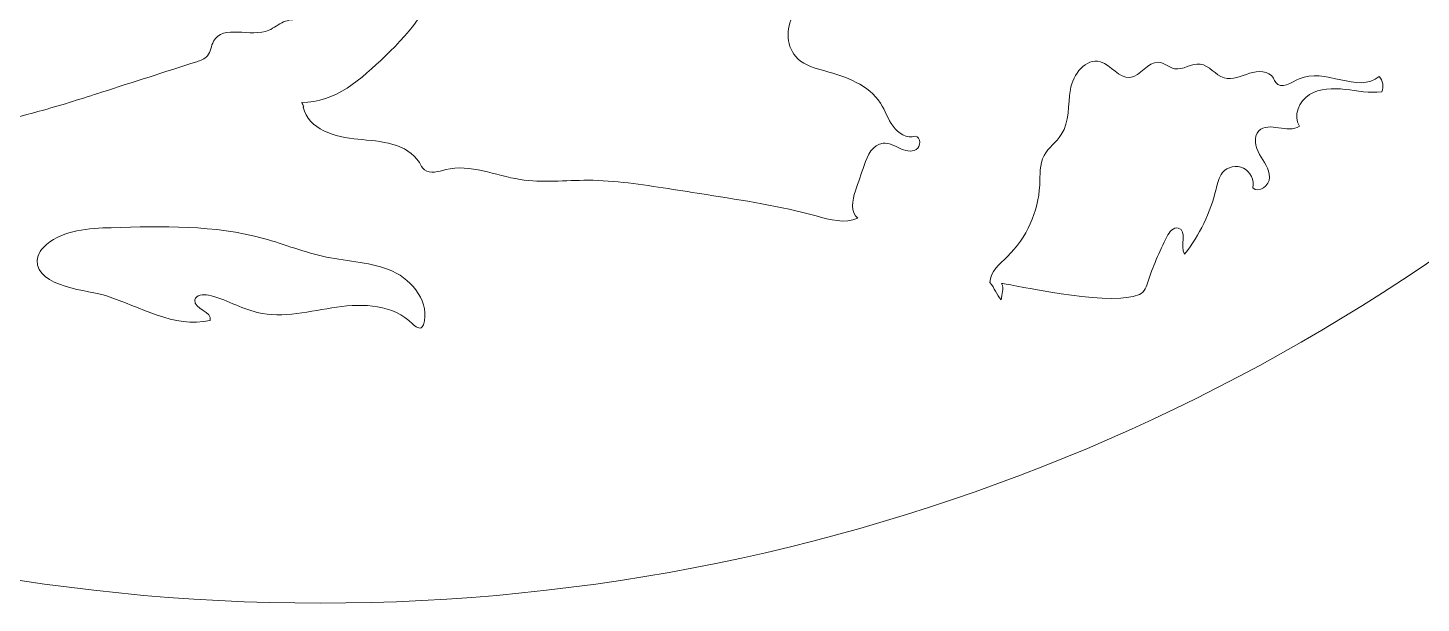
# Model space of a CAD drawing. Header units: millimetres. Extents: x 270 to 572, y -98 to 204.
# Drawn here: x 399 to 505.7, y -97.6 to -53.5 of the extents above; entities that cross this region are included whole.
import ezdxf

# ---------------------------------------------------------------- set-up
doc = ezdxf.new("R2010")
doc.units = ezdxf.units.MM
doc.header["$MEASUREMENT"] = 0
doc.layers.add('layer 1', color=7, linetype='Continuous')

msp = doc.modelspace()

# ---------------------------------------------------------------- linework, layer by layer
at = {"layer": 'layer 1', "color": 30, "lineweight": 20}
msp.add_ellipse((421.3666, 53.4208), major_axis=(0, 151.0001), ratio=0.99999934, dxfattribs=at)
at = {"layer": 'layer 1', "color": 250, "lineweight": 9}
for points, knots in [([(377.1445, -64.9034), (375.5852, -65.2386), (374.5974, -65.108), (373.5743, -63.9156), (373.5743, -63.9156), (372.5513, -62.7268), (371.6905, -62.4657), (370.3641, -61.6579), (370.3641, -61.6579), (369.7785, -61.298), (369.341, -60.7442), (368.8189, -60.2961), (368.8189, -60.2961), (367.7253, -59.3577), (366.3036, -58.9168), (365.083, -58.1548), (365.083, -58.1548), (363.7707, -57.3293), (362.7264, -56.1439), (361.6998, -54.9762), (361.6998, -54.9762), (359.9748, -53.0113), (358.2462, -51.0428), (356.5211, -49.0778), (356.5211, -49.0778), (359.7525, -46.6331), (364.4445, -48.4146), (368.3709, -47.4092), (368.3709, -47.4092), (370.1418, -46.9541), (371.7681, -45.9169), (373.592, -45.7617), (373.592, -45.7617), (374.5833, -45.677), (375.5817, -45.864), (376.5765, -45.8322), (376.5765, -45.8322), (378.5379, -45.7758), (380.3688, -44.9044), (382.2809, -44.4635), (382.2809, -44.4635), (384.5246, -43.9449), (386.8635, -44.026), (389.146, -43.7156), (389.146, -43.7156), (393.0406, -43.1864), (396.7589, -41.5284), (400.6888, -41.3943), (400.6888, -41.3943), (401.3203, -41.3731), (402.1882, -41.6483), (402.0858, -42.2727), (402.0858, -42.2727), (407.0882, -39.962), (412.6621, -38.9178), (418.1584, -39.2565), (418.1584, -39.2565), (418.9663, -40.3924), (420.0775, -41.2708), (421.1711, -42.1316), (421.1711, -42.1316), (421.4886, -42.3856), (421.8097, -42.6361), (422.1307, -42.8901), (422.1307, -42.8901), (422.9138, -43.511), (423.7217, -44.1424), (424.6636, -44.4741), (424.6636, -44.4741), (425.2986, -46.2097), (425.1152, -48.2241), (424.1697, -49.8116), (424.1697, -49.8116), (423.2278, -51.3991), (421.5451, -52.5244), (419.7212, -52.7961), (419.7212, -52.7961), (419.3261, -52.8525), (418.9239, -52.8737), (418.557, -53.0254), (418.557, -53.0254), (418.1584, -53.1912), (417.8303, -53.4981), (417.4317, -53.6639), (417.4317, -53.6639), (416.0382, -54.2495), (413.9215, -53.1841), (413.1913, -54.5071), (413.1913, -54.5071), (412.9902, -54.8634), (412.9832, -55.322), (412.7186, -55.6324), (412.7186, -55.6324), (412.514, -55.8723), (412.1965, -55.9817), (411.9001, -56.0769), (411.9001, -56.0769), (409.466, -56.8566), (407.0353, -57.6397), (404.6047, -58.4194), (404.6047, -58.4194), (403.1336, -58.8921), (401.6625, -59.3683), (400.1738, -59.7811), (400.1738, -59.7811), (397.8702, -60.4267), (395.5348, -60.9311), (393.1994, -61.4356), (393.1994, -61.4356), (387.8477, -62.5892), (382.4961, -63.7463), (377.1445, -64.9034)], [0, 0, 0, 0, 0.03448276, 0.03448276, 0.03448276, 0.03448276, 0.06896552, 0.06896552, 0.06896552, 0.06896552, 0.10344828, 0.10344828, 0.10344828, 0.10344828, 0.13793103, 0.13793103, 0.13793103, 0.13793103, 0.17241379, 0.17241379, 0.17241379, 0.17241379, 0.20689655, 0.20689655, 0.20689655, 0.20689655, 0.24137931, 0.24137931, 0.24137931, 0.24137931, 0.27586207, 0.27586207, 0.27586207, 0.27586207, 0.31034483, 0.31034483, 0.31034483, 0.31034483, 0.34482759, 0.34482759, 0.34482759, 0.34482759, 0.37931034, 0.37931034, 0.37931034, 0.37931034, 0.4137931, 0.4137931, 0.4137931, 0.4137931, 0.44827586, 0.44827586, 0.44827586, 0.44827586, 0.48275862, 0.48275862, 0.48275862, 0.48275862, 0.51724138, 0.51724138, 0.51724138, 0.51724138, 0.55172414, 0.55172414, 0.55172414, 0.55172414, 0.5862069, 0.5862069, 0.5862069, 0.5862069, 0.62068966, 0.62068966, 0.62068966, 0.62068966, 0.65517241, 0.65517241, 0.65517241, 0.65517241, 0.68965517, 0.68965517, 0.68965517, 0.68965517, 0.72413793, 0.72413793, 0.72413793, 0.72413793, 0.75862069, 0.75862069, 0.75862069, 0.75862069, 0.79310345, 0.79310345, 0.79310345, 0.79310345, 0.82758621, 0.82758621, 0.82758621, 0.82758621, 0.86206897, 0.86206897, 0.86206897, 0.86206897, 0.89655172, 0.89655172, 0.89655172, 0.89655172, 0.93103448, 0.93103448, 0.93103448, 0.93103448, 1, 1, 1, 1]), ([(467.0217, -62.8114), (466.6371, -63.0372), (466.1468, -62.8961), (465.7411, -62.7056), (465.7411, -62.7056), (465.3389, -62.5186), (464.9262, -62.2787), (464.4817, -62.3211), (464.4817, -62.3211), (463.695, -62.3987), (463.2893, -63.2736), (463.0353, -64.0215), (463.0353, -64.0215), (462.813, -64.6706), (462.5908, -65.3197), (462.3685, -65.9688), (462.3685, -65.9688), (462.1251, -66.6849), (461.9452, -67.6233), (462.552, -68.0714), (462.552, -68.0714), (461.5607, -68.5159), (460.4141, -68.1878), (459.3628, -67.902), (459.3628, -67.902), (456.6112, -67.1471), (453.7854, -66.7061), (450.9667, -66.2651), (450.9667, -66.2651), (449.9895, -66.1134), (449.0123, -65.9582), (448.0316, -65.8065), (448.0316, -65.8065), (445.9926, -65.489), (443.9465, -65.168), (441.8827, -65.1645), (441.8827, -65.1645), (440.1435, -65.1609), (438.3902, -65.3797), (436.6757, -65.1045), (436.6757, -65.1045), (434.7637, -64.7976), (432.8587, -63.8909), (430.9783, -64.3496), (430.9783, -64.3496), (430.428, -64.4836), (429.786, -64.7129), (429.352, -64.3531), (429.352, -64.3531), (429.1757, -64.2084), (429.0769, -63.9968), (428.9569, -63.8027), (428.9569, -63.8027), (428.0362, -62.3246), (425.9971, -62.1659), (424.2579, -62.0212), (424.2579, -62.0212), (422.5223, -61.8731), (420.4373, -61.2592), (420.0563, -59.5588), (420.0563, -59.5588), (420.0563, -59.5588), (420.1057, -59.5341), (420.1057, -59.5341), (420.1057, -59.5341), (420.0493, -59.4248), (419.9999, -59.3119), (419.9576, -59.1955), (419.9576, -59.1955), (422.4623, -59.2484), (424.5472, -57.3857), (426.3464, -55.643), (426.3464, -55.643), (428.3325, -53.7168), (430.4845, -51.3391), (430.0893, -48.598), (430.0893, -48.598), (430.0435, -48.3017), (429.9729, -47.9877), (430.0717, -47.702), (430.0717, -47.702), (430.2058, -47.3245), (430.5973, -47.1128), (430.9607, -46.9364), (430.9607, -46.9364), (431.8744, -46.4919), (432.7916, -46.0439), (433.7053, -45.5994), (433.7053, -45.5994), (434.171, -45.3701), (434.6825, -45.1373), (435.194, -45.2396), (435.194, -45.2396), (435.829, -45.3666), (436.2594, -45.9734), (436.8627, -46.2027), (436.8627, -46.2027), (437.2754, -46.3614), (437.734, -46.3297), (438.175, -46.3085), (438.175, -46.3085), (440.9126, -46.178), (443.6678, -46.4884), (446.3065, -47.2292), (446.3065, -47.2292), (447.1215, -47.455), (447.9293, -47.7267), (448.7689, -47.836), (448.7689, -47.836), (449.6826, -47.956), (450.6104, -47.8854), (451.5312, -47.8748), (451.5312, -47.8748), (454.9602, -47.836), (458.3927, -48.6298), (461.4548, -50.1714), (461.4548, -50.1714), (461.5607, -50.5207), (461.0527, -50.6935), (460.6928, -50.7288), (460.6928, -50.7288), (459.4757, -50.8417), (458.2622, -51.4414), (457.6237, -52.4821), (457.6237, -52.4821), (456.9851, -53.5228), (457.0592, -55.0151), (457.9517, -55.8476), (457.9517, -55.8476), (458.5127, -56.3697), (459.2888, -56.5779), (460.0296, -56.7825), (460.0296, -56.7825), (461.6524, -57.2305), (463.3845, -57.8443), (464.2947, -59.2625), (464.2947, -59.2625), (464.6545, -59.8234), (464.8556, -60.4831), (465.2472, -61.0264), (465.2472, -61.0264), (465.6388, -61.5697), (466.3196, -62.0001), (466.9582, -61.7954), (466.9582, -61.7954), (467.3991, -61.8519), (467.4027, -62.5857), (467.0217, -62.8114)], [0, 0, 0, 0, 0.02631579, 0.02631579, 0.02631579, 0.02631579, 0.05263158, 0.05263158, 0.05263158, 0.05263158, 0.07894737, 0.07894737, 0.07894737, 0.07894737, 0.10526316, 0.10526316, 0.10526316, 0.10526316, 0.13157895, 0.13157895, 0.13157895, 0.13157895, 0.15789474, 0.15789474, 0.15789474, 0.15789474, 0.18421053, 0.18421053, 0.18421053, 0.18421053, 0.21052632, 0.21052632, 0.21052632, 0.21052632, 0.23684211, 0.23684211, 0.23684211, 0.23684211, 0.26315789, 0.26315789, 0.26315789, 0.26315789, 0.28947368, 0.28947368, 0.28947368, 0.28947368, 0.31578947, 0.31578947, 0.31578947, 0.31578947, 0.34210526, 0.34210526, 0.34210526, 0.34210526, 0.36842105, 0.36842105, 0.36842105, 0.36842105, 0.39473684, 0.39473684, 0.39473684, 0.39473684, 0.42105263, 0.42105263, 0.42105263, 0.42105263, 0.44736842, 0.44736842, 0.44736842, 0.44736842, 0.47368421, 0.47368421, 0.47368421, 0.47368421, 0.5, 0.5, 0.5, 0.5, 0.52631579, 0.52631579, 0.52631579, 0.52631579, 0.55263158, 0.55263158, 0.55263158, 0.55263158, 0.57894737, 0.57894737, 0.57894737, 0.57894737, 0.60526316, 0.60526316, 0.60526316, 0.60526316, 0.63157895, 0.63157895, 0.63157895, 0.63157895, 0.65789474, 0.65789474, 0.65789474, 0.65789474, 0.68421053, 0.68421053, 0.68421053, 0.68421053, 0.71052632, 0.71052632, 0.71052632, 0.71052632, 0.73684211, 0.73684211, 0.73684211, 0.73684211, 0.76315789, 0.76315789, 0.76315789, 0.76315789, 0.78947368, 0.78947368, 0.78947368, 0.78947368, 0.81578947, 0.81578947, 0.81578947, 0.81578947, 0.84210526, 0.84210526, 0.84210526, 0.84210526, 0.86842105, 0.86842105, 0.86842105, 0.86842105, 0.89473684, 0.89473684, 0.89473684, 0.89473684, 0.92105263, 0.92105263, 0.92105263, 0.92105263, 0.94736842, 0.94736842, 0.94736842, 0.94736842, 1, 1, 1, 1]), ([(502.6875, -58.377), (501.7562, -58.504), (500.8178, -58.3029), (499.8829, -58.1971), (499.8829, -58.1971), (498.948, -58.0948), (497.9462, -58.1054), (497.1453, -58.5993), (497.1453, -58.5993), (496.3481, -59.0967), (495.8824, -60.2221), (496.3798, -61.0158), (496.3798, -61.0158), (495.5014, -61.6437), (494.0338, -60.6066), (493.2754, -61.3756), (493.2754, -61.3756), (492.8203, -61.8342), (493.0037, -62.6174), (493.3283, -63.1783), (493.3283, -63.1783), (493.6493, -63.7392), (494.0973, -64.2861), (494.0938, -64.9316), (494.0938, -64.9316), (494.0938, -65.5807), (493.2613, -66.1981), (492.8062, -65.7395), (492.8062, -65.7395), (492.9402, -65.1609), (492.6368, -64.5118), (492.1042, -64.2437), (492.1042, -64.2437), (491.575, -63.9791), (490.873, -64.1238), (490.492, -64.5789), (490.492, -64.5789), (490.1956, -64.9316), (490.1004, -65.4044), (489.9945, -65.8489), (489.9945, -65.8489), (489.5642, -67.6551), (488.7351, -69.3625), (487.5851, -70.8195), (487.5851, -70.8195), (487.2005, -70.2021), (487.8108, -69.0239), (487.1053, -68.8369), (487.1053, -68.8369), (486.7243, -68.7381), (486.4138, -69.1403), (486.2339, -69.4895), (486.2339, -69.4895), (485.6377, -70.6325), (485.1403, -71.8249), (484.7452, -73.0526), (484.7452, -73.0526), (484.6817, -73.2466), (484.6182, -73.4442), (484.4947, -73.61), (484.4947, -73.61), (484.2302, -73.9663), (483.7468, -74.0686), (483.3059, -74.1356), (483.3059, -74.1356), (480.2261, -74.5801), (473.7385, -73.0032), (473.5622, -73.0773), (473.5622, -73.0773), (473.7844, -73.49), (473.5622, -73.8746), (473.5375, -74.3402), (473.5375, -74.3402), (473.1706, -73.9275), (473.0365, -73.4195), (472.6696, -73.0067), (472.6696, -73.0067), (472.6873, -72.1812), (473.421, -71.585), (474.0137, -71.0065), (474.0137, -71.0065), (475.4813, -69.5777), (476.3808, -67.5775), (476.4832, -65.5314), (476.4832, -65.5314), (476.5184, -64.7623), (476.4585, -63.9509), (476.8148, -63.2701), (476.8148, -63.2701), (477.1393, -62.6562), (477.7602, -62.2505), (478.1412, -61.6684), (478.1412, -61.6684), (478.7903, -60.6771), (478.6386, -59.386), (478.8327, -58.2183), (478.8327, -58.2183), (479.0302, -57.0506), (479.9968, -55.7629), (481.1363, -56.084), (481.1363, -56.084), (481.9759, -56.3203), (482.5333, -57.3681), (483.4011, -57.2799), (483.4011, -57.2799), (484.2337, -57.1952), (484.7311, -56.0699), (485.5672, -56.1228), (485.5672, -56.1228), (486.0152, -56.151), (486.375, -56.5285), (486.816, -56.6096), (486.816, -56.6096), (487.4757, -56.7331), (488.1107, -56.1827), (488.7739, -56.2639), (488.7739, -56.2639), (489.4795, -56.3521), (489.9275, -57.1035), (490.6084, -57.3081), (490.6084, -57.3081), (491.2504, -57.5057), (491.9207, -57.1705), (492.5628, -56.9624), (492.5628, -56.9624), (493.2013, -56.7578), (494.0515, -56.7507), (494.3866, -57.3328), (494.3866, -57.3328), (494.4501, -57.4492), (494.4889, -57.5762), (494.5665, -57.6821), (494.5665, -57.6821), (494.9722, -58.2147), (495.766, -57.675), (496.3728, -57.3857), (496.3728, -57.3857), (498.2742, -56.4791), (500.8918, -58.5746), (502.497, -57.2058), (502.497, -57.2058), (502.7863, -57.5127), (502.8639, -57.996), (502.6875, -58.377)], [0, 0, 0, 0, 0.02702703, 0.02702703, 0.02702703, 0.02702703, 0.05405405, 0.05405405, 0.05405405, 0.05405405, 0.08108108, 0.08108108, 0.08108108, 0.08108108, 0.10810811, 0.10810811, 0.10810811, 0.10810811, 0.13513514, 0.13513514, 0.13513514, 0.13513514, 0.16216216, 0.16216216, 0.16216216, 0.16216216, 0.18918919, 0.18918919, 0.18918919, 0.18918919, 0.21621622, 0.21621622, 0.21621622, 0.21621622, 0.24324324, 0.24324324, 0.24324324, 0.24324324, 0.27027027, 0.27027027, 0.27027027, 0.27027027, 0.2972973, 0.2972973, 0.2972973, 0.2972973, 0.32432432, 0.32432432, 0.32432432, 0.32432432, 0.35135135, 0.35135135, 0.35135135, 0.35135135, 0.37837838, 0.37837838, 0.37837838, 0.37837838, 0.40540541, 0.40540541, 0.40540541, 0.40540541, 0.43243243, 0.43243243, 0.43243243, 0.43243243, 0.45945946, 0.45945946, 0.45945946, 0.45945946, 0.48648649, 0.48648649, 0.48648649, 0.48648649, 0.51351351, 0.51351351, 0.51351351, 0.51351351, 0.54054054, 0.54054054, 0.54054054, 0.54054054, 0.56756757, 0.56756757, 0.56756757, 0.56756757, 0.59459459, 0.59459459, 0.59459459, 0.59459459, 0.62162162, 0.62162162, 0.62162162, 0.62162162, 0.64864865, 0.64864865, 0.64864865, 0.64864865, 0.67567568, 0.67567568, 0.67567568, 0.67567568, 0.7027027, 0.7027027, 0.7027027, 0.7027027, 0.72972973, 0.72972973, 0.72972973, 0.72972973, 0.75675676, 0.75675676, 0.75675676, 0.75675676, 0.78378378, 0.78378378, 0.78378378, 0.78378378, 0.81081081, 0.81081081, 0.81081081, 0.81081081, 0.83783784, 0.83783784, 0.83783784, 0.83783784, 0.86486486, 0.86486486, 0.86486486, 0.86486486, 0.89189189, 0.89189189, 0.89189189, 0.89189189, 0.91891892, 0.91891892, 0.91891892, 0.91891892, 0.94594595, 0.94594595, 0.94594595, 0.94594595, 1, 1, 1, 1]), ([(429.2638, -76.2417), (429.2427, -76.3017), (429.2215, -76.3581), (429.1827, -76.404), (429.1827, -76.404), (428.9852, -76.6333), (428.6324, -76.3828), (428.4242, -76.1676), (428.4242, -76.1676), (426.9955, -74.6895), (424.6707, -74.5942), (422.6387, -74.887), (422.6387, -74.887), (420.6067, -75.1834), (418.5323, -75.7654), (416.5356, -75.2927), (416.5356, -75.2927), (415.248, -74.9858), (414.0909, -74.2556), (412.7997, -73.9698), (412.7997, -73.9698), (412.3975, -73.8816), (411.8402, -73.9345), (411.7661, -74.3402), (411.7661, -74.3402), (411.6391, -75.0352), (413.1525, -75.2398), (412.9302, -75.9136), (412.9302, -75.9136), (410.1433, -76.5169), (407.5504, -74.8517), (404.9998, -74.0262), (404.9998, -74.0262), (403.7016, -73.6064), (399.5952, -73.3701), (399.6834, -71.3028), (399.6834, -71.3028), (399.7046, -70.816), (400.0292, -70.3962), (400.3996, -70.0822), (400.3996, -70.0822), (401.7295, -68.9568), (403.6204, -68.8475), (405.3596, -68.7981), (405.3596, -68.7981), (409.2719, -68.6817), (413.2513, -68.5864), (417.026, -69.6236), (417.026, -69.6236), (418.6382, -70.0681), (420.1975, -70.7172), (421.8379, -71.0523), (421.8379, -71.0523), (423.5347, -71.4016), (425.3233, -71.4227), (426.9002, -72.1354), (426.9002, -72.1354), (428.4772, -72.848), (429.8001, -74.5977), (429.2638, -76.2417)], [0, 0, 0, 0, 0.0625, 0.0625, 0.0625, 0.0625, 0.125, 0.125, 0.125, 0.125, 0.1875, 0.1875, 0.1875, 0.1875, 0.25, 0.25, 0.25, 0.25, 0.3125, 0.3125, 0.3125, 0.3125, 0.375, 0.375, 0.375, 0.375, 0.4375, 0.4375, 0.4375, 0.4375, 0.5, 0.5, 0.5, 0.5, 0.5625, 0.5625, 0.5625, 0.5625, 0.625, 0.625, 0.625, 0.625, 0.6875, 0.6875, 0.6875, 0.6875, 0.75, 0.75, 0.75, 0.75, 0.8125, 0.8125, 0.8125, 0.8125, 0.875, 0.875, 0.875, 0.875, 1, 1, 1, 1])]:
    msp.add_open_spline(points, degree=3, knots=knots, dxfattribs=at)

doc.saveas('drawing.dxf')
